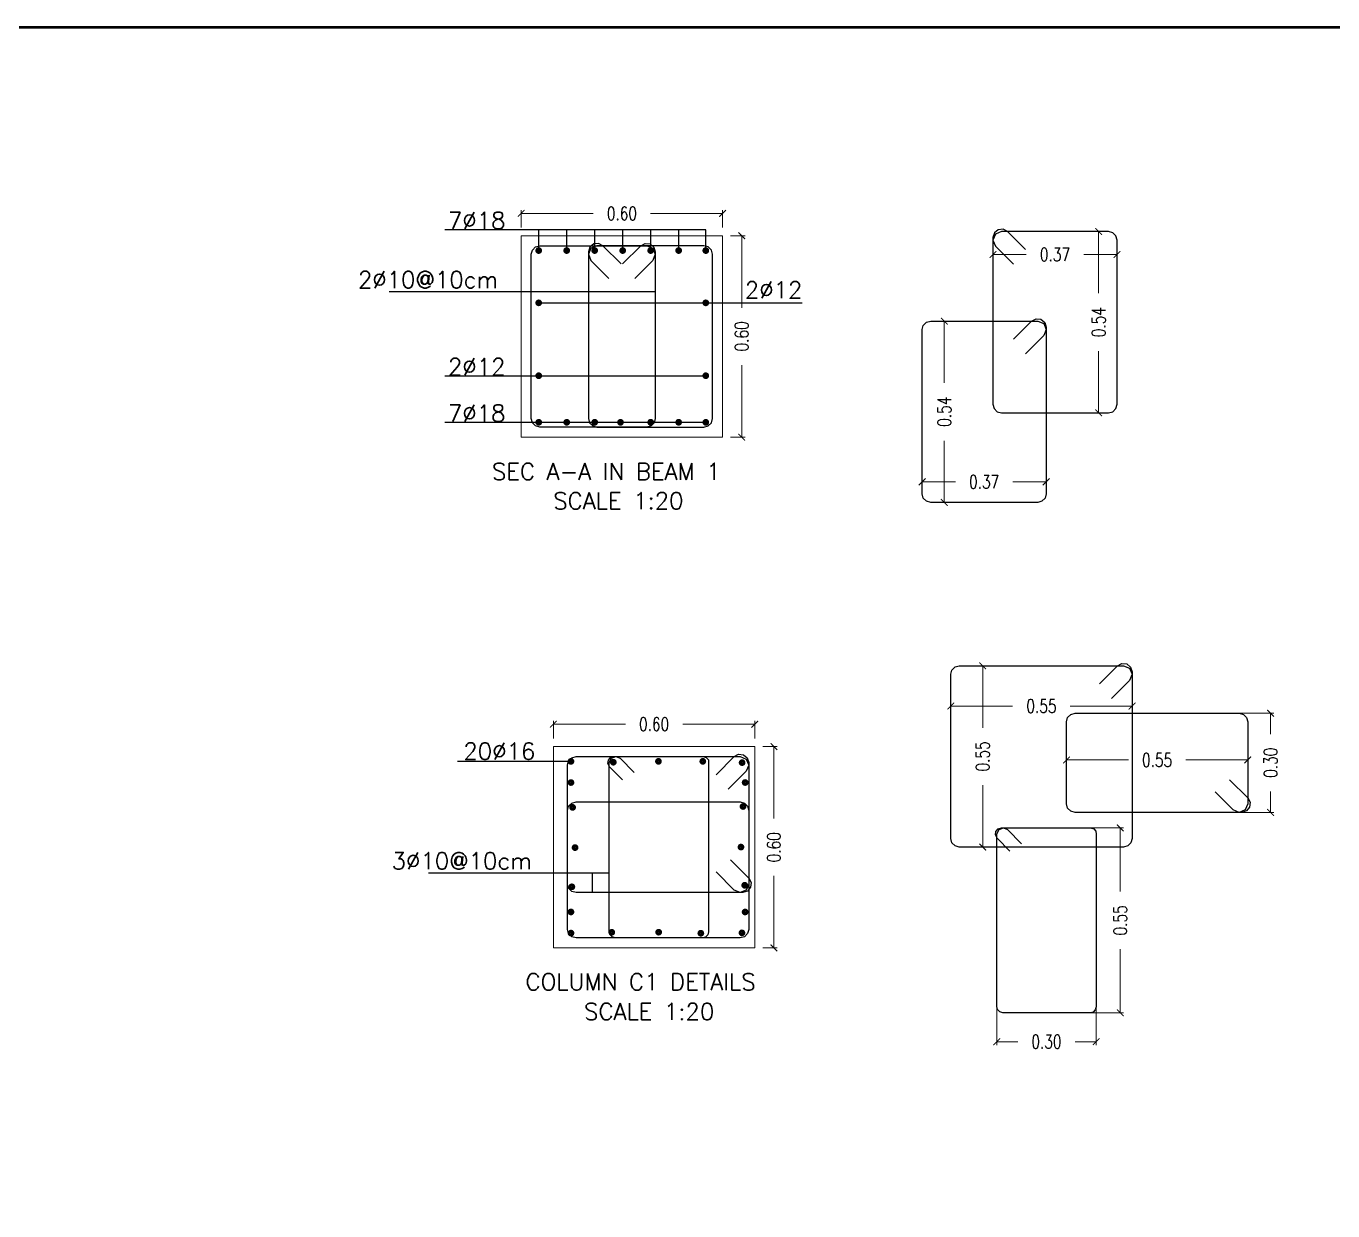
# Model space of a CAD drawing. Extents: x 166525 to 167198, y 178739 to 179747.
# Drawn here: x 167064.73 to 167084.2, y 179292.25 to 179309.9 of the extents above; entities that cross this region are included whole.
import ezdxf

# ---------------------------------------------------------------- set-up
doc = ezdxf.new("R2010")
doc.units = 0
doc.header["$MEASUREMENT"] = 0
doc.layers.get('0').update_dxf_attribs({"linetype": 'CONTINUOUS'})
doc.layers.get('DEFPOINTS').update_dxf_attribs({"linetype": 'CONTINUOUS'})
doc.layers.add('BEAM', color=6, linetype='CONTINUOUS', lineweight=13)
for name, color, linetype in [('BEAM-DIM', 4, 'CONTINUOUS'), ('BEAM-REIN', 2, 'CONTINUOUS'), ('MHATCH', 8, 'CONTINUOUS'), ('outdim', 42, 'CONTINUOUS'), ('rebar call line', 8, 'CONTINUOUS'), ('REBARS', 2, 'CONTINUOUS'), ('TEXT', 7, 'CONTINUOUS')]:
    doc.layers.add(name, color=color, linetype=linetype)
doc.styles.add('DIM', font='simplex.shx', dxfattribs={"width": 0.75})
doc.styles.add('ROMANS', font='romans.shx')
doc.dimstyles.new('MUTASIM', dxfattribs={"dimscale": 0.9995, "dimtxt": 0.2, "dimasz": 0.1, "dimexe": 0.05, "dimexo": 0.12, "dimgap": 0.05, "dimtad": 0, "dimzin": 0, "dimdsep": 46, "dimtxsty": 'DIM', "dimblk": 'ARCHTICK', "dimcen": 0.09, "dimclrd": 35, "dimclre": 33, "dimclrt": 256, "dimazin": 0, "dimtfac": 1, "dimtofl": 0, "dimtmove": 1, "dimatfit": 3, "dimfxl": 0.18, "dimtolj": 1, "dimtzin": 0, "dimlwd": 13, "dimlwe": 9, "dimarcsym": 0})

# ---------------------------------------------------------------- blocks, each defined once
blk = doc.blocks.new('_ARCHTICK')
at = {"color": 0, "linetype": 'ByBlock', "const_width": 0.15}
blk.add_lwpolyline([(-0.5, -0.5), (0.5, 0.5)], dxfattribs=at)
blk = doc.blocks.new('*D1791')
at = {"layer": 'BEAM', "color": 33, "lineweight": 9, "transparency": 16777216}
for p, q in [((167080.736, 179306.836), (167080.659, 179306.836)), ((167080.736, 179304.136), (167080.659, 179304.136))]:
    blk.add_line(p, q, dxfattribs=at)
at = {"layer": 'BEAM', "color": 35, "lineweight": 13, "transparency": 16777216}
for p, q in [((167080.709, 179306.836), (167080.709, 179305.917)), ((167080.709, 179304.136), (167080.709, 179305.054))]:
    blk.add_line(p, q, dxfattribs=at)
at = {"layer": 'DEFPOINTS', "color": 0, "transparency": 16777216}
for p in [(167080.709, 179306.836), (167080.856, 179306.836), (167080.856, 179304.136)]:
    blk.add_point(p, dxfattribs=at)
at = {"layer": 'BEAM', "color": 35, "lineweight": 13, "transparency": 16777216, "xscale": 0.09995000000000001, "yscale": 0.09995000000000001, "zscale": 0.09995000000000001}
for p, rotation in [((167080.709, 179306.836), 90), ((167080.709, 179304.136), 270)]:
    blk.add_blockref('_ARCHTICK', p, dxfattribs=dict(at, rotation=rotation))
at = {"layer": 'BEAM', "transparency": 16777216, "insert": (167080.709, 179305.486), "char_height": 0.1999, "attachment_point": 5, "rotation": 90, "style": 'DIM'}
blk.add_mtext('\\A1;0.54', dxfattribs=at)
blk = doc.blocks.new('*D1792')
at = {"layer": 'BEAM', "color": 33, "lineweight": 9, "transparency": 16777216}
for p, q in [((167079.135, 179306.589), (167079.135, 179306.444)), ((167080.983, 179306.589), (167080.983, 179306.444))]:
    blk.add_line(p, q, dxfattribs=at)
at = {"layer": 'BEAM', "color": 35, "lineweight": 13, "transparency": 16777216}
for p, q in [((167079.135, 179306.494), (167079.631, 179306.494)), ((167080.983, 179306.494), (167080.487, 179306.494))]:
    blk.add_line(p, q, dxfattribs=at)
at = {"layer": 'DEFPOINTS', "color": 0, "transparency": 16777216}
for p in [(167079.135, 179306.709), (167080.983, 179306.709), (167080.983, 179306.494)]:
    blk.add_point(p, dxfattribs=at)
at = {"layer": 'BEAM', "color": 35, "lineweight": 13, "transparency": 16777216, "xscale": 0.09995000000000001, "yscale": 0.09995000000000001, "zscale": 0.09995000000000001, "rotation": 180}
blk.add_blockref('_ARCHTICK', (167079.135, 179306.494), dxfattribs=at)
at = {"layer": 'BEAM', "color": 35, "lineweight": 13, "transparency": 16777216, "xscale": 0.09995000000000001, "yscale": 0.09995000000000001, "zscale": 0.09995000000000001}
blk.add_blockref('_ARCHTICK', (167080.983, 179306.494), dxfattribs=at)
at = {"layer": 'BEAM', "transparency": 16777216, "insert": (167080.059, 179306.494), "char_height": 0.1999, "attachment_point": 5, "style": 'DIM'}
blk.add_mtext('\\A1;0.37', dxfattribs=at)
blk = doc.blocks.new('*D1793')
at = {"layer": 'BEAM', "color": 33, "lineweight": 9, "transparency": 16777216}
for p, q in [((167078.08, 179303.049), (167078.08, 179303.158)), ((167079.928, 179303.049), (167079.928, 179303.158))]:
    blk.add_line(p, q, dxfattribs=at)
at = {"layer": 'BEAM', "color": 35, "lineweight": 13, "transparency": 16777216}
for p, q in [((167078.08, 179303.108), (167078.576, 179303.108)), ((167079.928, 179303.108), (167079.432, 179303.108))]:
    blk.add_line(p, q, dxfattribs=at)
at = {"layer": 'DEFPOINTS', "color": 0, "transparency": 16777216}
for p in [(167079.928, 179303.108), (167078.08, 179302.929), (167079.928, 179302.929)]:
    blk.add_point(p, dxfattribs=at)
at = {"layer": 'BEAM', "color": 35, "lineweight": 13, "transparency": 16777216, "xscale": 0.09995000000000001, "yscale": 0.09995000000000001, "zscale": 0.09995000000000001, "rotation": 180}
blk.add_blockref('_ARCHTICK', (167078.08, 179303.108), dxfattribs=at)
at = {"layer": 'BEAM', "color": 35, "lineweight": 13, "transparency": 16777216, "xscale": 0.09995000000000001, "yscale": 0.09995000000000001, "zscale": 0.09995000000000001}
blk.add_blockref('_ARCHTICK', (167079.928, 179303.108), dxfattribs=at)
at = {"layer": 'BEAM', "transparency": 16777216, "insert": (167079.004, 179303.108), "char_height": 0.1999, "attachment_point": 5, "style": 'DIM'}
blk.add_mtext('\\A1;0.37', dxfattribs=at)
blk = doc.blocks.new('*D1794')
at = {"layer": 'BEAM', "color": 33, "lineweight": 9, "transparency": 16777216}
for p, q in [((167078.327, 179305.502), (167078.46, 179305.502)), ((167078.327, 179302.802), (167078.46, 179302.802))]:
    blk.add_line(p, q, dxfattribs=at)
at = {"layer": 'BEAM', "color": 35, "lineweight": 13, "transparency": 16777216}
for p, q in [((167078.41, 179305.502), (167078.41, 179304.584)), ((167078.41, 179302.802), (167078.41, 179303.72))]:
    blk.add_line(p, q, dxfattribs=at)
at = {"layer": 'DEFPOINTS', "color": 0, "transparency": 16777216}
for p in [(167078.207, 179305.502), (167078.41, 179305.502), (167078.207, 179302.802)]:
    blk.add_point(p, dxfattribs=at)
at = {"layer": 'BEAM', "color": 35, "lineweight": 13, "transparency": 16777216, "xscale": 0.09995000000000001, "yscale": 0.09995000000000001, "zscale": 0.09995000000000001}
for p, rotation in [((167078.41, 179305.502), 90), ((167078.41, 179302.802), 270)]:
    blk.add_blockref('_ARCHTICK', p, dxfattribs=dict(at, rotation=rotation))
at = {"layer": 'BEAM', "transparency": 16777216, "insert": (167078.41, 179304.152), "char_height": 0.1999, "attachment_point": 5, "rotation": 90, "style": 'DIM'}
blk.add_mtext('\\A1;0.54', dxfattribs=at)
blk = doc.blocks.new('*D1802')
at = {"layer": 'BEAM', "color": 33, "lineweight": 9, "transparency": 16777216}
for p, q in [((167072.107, 179306.894), (167072.107, 179307.156)), ((167075.107, 179306.894), (167075.107, 179307.156))]:
    blk.add_line(p, q, dxfattribs=at)
at = {"layer": 'BEAM', "color": 35, "lineweight": 13, "transparency": 16777216}
for p, q in [((167072.107, 179307.106), (167073.178, 179307.106)), ((167075.107, 179307.106), (167074.035, 179307.106))]:
    blk.add_line(p, q, dxfattribs=at)
at = {"layer": 'DEFPOINTS', "color": 0, "transparency": 16777216}
for p in [(167075.107, 179307.106), (167072.107, 179306.774), (167075.107, 179306.774)]:
    blk.add_point(p, dxfattribs=at)
at = {"layer": 'BEAM', "color": 35, "lineweight": 13, "transparency": 16777216, "xscale": 0.09995000000000001, "yscale": 0.09995000000000001, "zscale": 0.09995000000000001, "rotation": 180}
blk.add_blockref('_ARCHTICK', (167072.107, 179307.106), dxfattribs=at)
at = {"layer": 'BEAM', "color": 35, "lineweight": 13, "transparency": 16777216, "xscale": 0.09995000000000001, "yscale": 0.09995000000000001, "zscale": 0.09995000000000001}
blk.add_blockref('_ARCHTICK', (167075.107, 179307.106), dxfattribs=at)
at = {"layer": 'BEAM', "transparency": 16777216, "insert": (167073.607, 179307.106), "char_height": 0.1999, "attachment_point": 5, "style": 'DIM'}
blk.add_mtext('\\A1;0.60', dxfattribs=at)
blk = doc.blocks.new('*D1803')
at = {"layer": 'BEAM', "color": 33, "lineweight": 9, "transparency": 16777216}
for p, q in [((167075.227, 179306.774), (167075.442, 179306.774)), ((167075.227, 179303.774), (167075.442, 179303.774))]:
    blk.add_line(p, q, dxfattribs=at)
at = {"layer": 'BEAM', "color": 35, "lineweight": 13, "transparency": 16777216}
for p, q in [((167075.392, 179306.774), (167075.392, 179305.702)), ((167075.392, 179303.774), (167075.392, 179304.845))]:
    blk.add_line(p, q, dxfattribs=at)
at = {"layer": 'DEFPOINTS', "color": 0, "transparency": 16777216}
for p in [(167075.107, 179306.774), (167075.392, 179306.774), (167075.107, 179303.774)]:
    blk.add_point(p, dxfattribs=at)
at = {"layer": 'BEAM', "color": 35, "lineweight": 13, "transparency": 16777216, "xscale": 0.09995000000000001, "yscale": 0.09995000000000001, "zscale": 0.09995000000000001}
for p, rotation in [((167075.392, 179306.774), 90), ((167075.392, 179303.774), 270)]:
    blk.add_blockref('_ARCHTICK', p, dxfattribs=dict(at, rotation=rotation))
at = {"layer": 'BEAM', "transparency": 16777216, "insert": (167075.392, 179305.274), "char_height": 0.1999, "attachment_point": 5, "rotation": 90, "style": 'DIM'}
blk.add_mtext('\\A1;0.60', dxfattribs=at)
blk = doc.blocks.new('*D1768')
at = {"layer": 'BEAM', "color": 33, "lineweight": 9, "transparency": 16777216}
for p, q in [((167072.587, 179299.285), (167072.587, 179299.548)), ((167075.587, 179299.285), (167075.587, 179299.548))]:
    blk.add_line(p, q, dxfattribs=at)
at = {"layer": 'BEAM', "color": 35, "lineweight": 13, "transparency": 16777216}
for p, q in [((167072.587, 179299.498), (167073.659, 179299.498)), ((167075.587, 179299.498), (167074.515, 179299.498))]:
    blk.add_line(p, q, dxfattribs=at)
at = {"layer": 'DEFPOINTS', "color": 0, "transparency": 16777216}
for p in [(167075.587, 179299.498), (167072.587, 179299.165), (167075.587, 179299.165)]:
    blk.add_point(p, dxfattribs=at)
at = {"layer": 'BEAM', "color": 35, "lineweight": 13, "transparency": 16777216, "xscale": 0.09995000000000001, "yscale": 0.09995000000000001, "zscale": 0.09995000000000001, "rotation": 180}
blk.add_blockref('_ARCHTICK', (167072.587, 179299.498), dxfattribs=at)
at = {"layer": 'BEAM', "color": 35, "lineweight": 13, "transparency": 16777216, "xscale": 0.09995000000000001, "yscale": 0.09995000000000001, "zscale": 0.09995000000000001}
blk.add_blockref('_ARCHTICK', (167075.587, 179299.498), dxfattribs=at)
at = {"layer": 'BEAM', "transparency": 16777216, "insert": (167074.087, 179299.498), "char_height": 0.1999, "attachment_point": 5, "style": 'DIM'}
blk.add_mtext('\\A1;0.60', dxfattribs=at)
blk = doc.blocks.new('*D1769')
at = {"layer": 'BEAM', "color": 33, "lineweight": 9, "transparency": 16777216}
for p, q in [((167075.707, 179299.165), (167075.922, 179299.165)), ((167075.707, 179296.165), (167075.922, 179296.165))]:
    blk.add_line(p, q, dxfattribs=at)
at = {"layer": 'BEAM', "color": 35, "lineweight": 13, "transparency": 16777216}
for p, q in [((167075.872, 179299.165), (167075.872, 179298.094)), ((167075.872, 179296.165), (167075.872, 179297.237))]:
    blk.add_line(p, q, dxfattribs=at)
at = {"layer": 'DEFPOINTS', "color": 0, "transparency": 16777216}
for p in [(167075.587, 179299.165), (167075.872, 179299.165), (167075.587, 179296.165)]:
    blk.add_point(p, dxfattribs=at)
at = {"layer": 'BEAM', "color": 35, "lineweight": 13, "transparency": 16777216, "xscale": 0.09995000000000001, "yscale": 0.09995000000000001, "zscale": 0.09995000000000001}
for p, rotation in [((167075.872, 179299.165), 90), ((167075.872, 179296.165), 270)]:
    blk.add_blockref('_ARCHTICK', p, dxfattribs=dict(at, rotation=rotation))
at = {"layer": 'BEAM', "transparency": 16777216, "insert": (167075.872, 179297.665), "char_height": 0.1999, "attachment_point": 5, "rotation": 90, "style": 'DIM'}
blk.add_mtext('\\A1;0.60', dxfattribs=at)
blk = doc.blocks.new('*D1324')
at = {"layer": 'BEAM', "color": 33, "lineweight": 9, "transparency": 16777216}
for p, q in [((167079.061, 179300.368), (167078.932, 179300.368)), ((167079.061, 179297.668), (167078.932, 179297.668))]:
    blk.add_line(p, q, dxfattribs=at)
at = {"layer": 'BEAM', "color": 35, "lineweight": 13, "transparency": 16777216}
for p, q in [((167078.982, 179300.368), (167078.982, 179299.446)), ((167078.982, 179297.668), (167078.982, 179298.59))]:
    blk.add_line(p, q, dxfattribs=at)
at = {"layer": 'DEFPOINTS', "color": 0, "transparency": 16777216}
for p in [(167079.181, 179300.368), (167078.982, 179297.668), (167079.181, 179297.668)]:
    blk.add_point(p, dxfattribs=at)
at = {"layer": 'BEAM', "color": 35, "lineweight": 13, "transparency": 16777216, "xscale": 0.09995000000000001, "yscale": 0.09995000000000001, "zscale": 0.09995000000000001}
for p, rotation in [((167078.982, 179300.368), 90), ((167078.982, 179297.668), 270)]:
    blk.add_blockref('_ARCHTICK', p, dxfattribs=dict(at, rotation=rotation))
at = {"layer": 'BEAM', "transparency": 16777216, "insert": (167078.982, 179299.018), "char_height": 0.1999, "attachment_point": 5, "rotation": 90, "style": 'DIM'}
blk.add_mtext('\\A1;0.55', dxfattribs=at)
blk = doc.blocks.new('*D1325')
at = {"layer": 'BEAM', "color": 33, "lineweight": 9, "transparency": 16777216}
for p, q in [((167080.23, 179299.043), (167080.23, 179298.915)), ((167082.93, 179299.043), (167082.93, 179298.915))]:
    blk.add_line(p, q, dxfattribs=at)
at = {"layer": 'BEAM', "color": 35, "lineweight": 13, "transparency": 16777216}
for p, q in [((167080.23, 179298.965), (167081.152, 179298.965)), ((167082.93, 179298.965), (167082.009, 179298.965))]:
    blk.add_line(p, q, dxfattribs=at)
at = {"layer": 'DEFPOINTS', "color": 0, "transparency": 16777216}
for p in [(167080.23, 179299.163), (167082.93, 179299.163), (167082.93, 179298.965)]:
    blk.add_point(p, dxfattribs=at)
at = {"layer": 'BEAM', "color": 35, "lineweight": 13, "transparency": 16777216, "xscale": 0.09995000000000001, "yscale": 0.09995000000000001, "zscale": 0.09995000000000001, "rotation": 180}
blk.add_blockref('_ARCHTICK', (167080.23, 179298.965), dxfattribs=at)
at = {"layer": 'BEAM', "color": 35, "lineweight": 13, "transparency": 16777216, "xscale": 0.09995000000000001, "yscale": 0.09995000000000001, "zscale": 0.09995000000000001}
blk.add_blockref('_ARCHTICK', (167082.93, 179298.965), dxfattribs=at)
at = {"layer": 'BEAM', "transparency": 16777216, "insert": (167081.58, 179298.965), "char_height": 0.1999, "attachment_point": 5, "style": 'DIM'}
blk.add_mtext('\\A1;0.55', dxfattribs=at)
blk = doc.blocks.new('*D1326')
at = {"layer": 'BEAM', "color": 33, "lineweight": 9, "transparency": 16777216}
for p, q in [((167078.507, 179299.847), (167078.507, 179299.718)), ((167081.207, 179299.847), (167081.207, 179299.718))]:
    blk.add_line(p, q, dxfattribs=at)
at = {"layer": 'BEAM', "color": 35, "lineweight": 13, "transparency": 16777216}
for p, q in [((167078.507, 179299.768), (167079.428, 179299.768)), ((167081.207, 179299.768), (167080.285, 179299.768))]:
    blk.add_line(p, q, dxfattribs=at)
at = {"layer": 'DEFPOINTS', "color": 0, "transparency": 16777216}
for p in [(167078.507, 179299.967), (167081.207, 179299.967), (167081.207, 179299.768)]:
    blk.add_point(p, dxfattribs=at)
at = {"layer": 'BEAM', "color": 35, "lineweight": 13, "transparency": 16777216, "xscale": 0.09995000000000001, "yscale": 0.09995000000000001, "zscale": 0.09995000000000001, "rotation": 180}
blk.add_blockref('_ARCHTICK', (167078.507, 179299.768), dxfattribs=at)
at = {"layer": 'BEAM', "color": 35, "lineweight": 13, "transparency": 16777216, "xscale": 0.09995000000000001, "yscale": 0.09995000000000001, "zscale": 0.09995000000000001}
blk.add_blockref('_ARCHTICK', (167081.207, 179299.768), dxfattribs=at)
at = {"layer": 'BEAM', "transparency": 16777216, "insert": (167079.857, 179299.768), "char_height": 0.1999, "attachment_point": 5, "style": 'DIM'}
blk.add_mtext('\\A1;0.55', dxfattribs=at)
blk = doc.blocks.new('*D1327')
at = {"layer": 'BEAM', "color": 33, "lineweight": 9, "transparency": 16777216}
for p, q in [((167080.558, 179297.953), (167081.081, 179297.953)), ((167080.526, 179295.199), (167081.081, 179295.199))]:
    blk.add_line(p, q, dxfattribs=at)
at = {"layer": 'BEAM', "color": 35, "lineweight": 13, "transparency": 16777216}
for p, q in [((167081.031, 179297.953), (167081.031, 179297.005)), ((167081.031, 179295.199), (167081.031, 179296.148))]:
    blk.add_line(p, q, dxfattribs=at)
at = {"layer": 'DEFPOINTS', "color": 0, "transparency": 16777216}
for p in [(167080.438, 179297.953), (167080.406, 179295.199), (167081.031, 179295.199)]:
    blk.add_point(p, dxfattribs=at)
at = {"layer": 'BEAM', "color": 35, "lineweight": 13, "transparency": 16777216, "xscale": 0.09995000000000001, "yscale": 0.09995000000000001, "zscale": 0.09995000000000001}
for p, rotation in [((167081.031, 179297.953), 90), ((167081.031, 179295.199), 270)]:
    blk.add_blockref('_ARCHTICK', p, dxfattribs=dict(at, rotation=rotation))
at = {"layer": 'BEAM', "transparency": 16777216, "insert": (167081.031, 179296.576), "char_height": 0.1999, "attachment_point": 5, "rotation": 90, "style": 'DIM'}
blk.add_mtext('\\A1;0.55', dxfattribs=at)
blk = doc.blocks.new('*D1328')
at = {"layer": 'BEAM', "color": 33, "lineweight": 9, "transparency": 16777216}
for p, q in [((167079.191, 179295.414), (167079.191, 179294.719)), ((167080.673, 179295.334), (167080.673, 179294.719))]:
    blk.add_line(p, q, dxfattribs=at)
at = {"layer": 'BEAM', "color": 35, "lineweight": 13, "transparency": 16777216}
for p, q in [((167079.191, 179294.769), (167079.503, 179294.769)), ((167080.673, 179294.769), (167080.36, 179294.769))]:
    blk.add_line(p, q, dxfattribs=at)
at = {"layer": 'DEFPOINTS', "color": 0, "transparency": 16777216}
for p in [(167079.191, 179295.534), (167080.673, 179295.454), (167079.191, 179294.769)]:
    blk.add_point(p, dxfattribs=at)
at = {"layer": 'BEAM', "color": 35, "lineweight": 13, "transparency": 16777216, "xscale": 0.09995000000000001, "yscale": 0.09995000000000001, "zscale": 0.09995000000000001, "rotation": 180}
blk.add_blockref('_ARCHTICK', (167079.191, 179294.769), dxfattribs=at)
at = {"layer": 'BEAM', "color": 35, "lineweight": 13, "transparency": 16777216, "xscale": 0.09995000000000001, "yscale": 0.09995000000000001, "zscale": 0.09995000000000001}
blk.add_blockref('_ARCHTICK', (167080.673, 179294.769), dxfattribs=at)
at = {"layer": 'BEAM', "transparency": 16777216, "insert": (167079.932, 179294.769), "char_height": 0.1999, "attachment_point": 5, "style": 'DIM'}
blk.add_mtext('\\A1;0.30', dxfattribs=at)
blk = doc.blocks.new('*D1329')
at = {"layer": 'BEAM', "color": 33, "lineweight": 9, "transparency": 16777216}
for p, q in [((167082.716, 179299.661), (167083.321, 179299.661)), ((167082.716, 179298.184), (167083.321, 179298.184))]:
    blk.add_line(p, q, dxfattribs=at)
at = {"layer": 'BEAM', "color": 35, "lineweight": 13, "transparency": 16777216}
for p, q in [((167083.271, 179299.661), (167083.271, 179299.351)), ((167083.271, 179298.184), (167083.271, 179298.494))]:
    blk.add_line(p, q, dxfattribs=at)
at = {"layer": 'DEFPOINTS', "color": 0, "transparency": 16777216}
for p in [(167082.596, 179299.661), (167082.596, 179298.184), (167083.271, 179298.184)]:
    blk.add_point(p, dxfattribs=at)
at = {"layer": 'BEAM', "color": 35, "lineweight": 13, "transparency": 16777216, "xscale": 0.09995000000000001, "yscale": 0.09995000000000001, "zscale": 0.09995000000000001}
for p, rotation in [((167083.271, 179299.661), 90), ((167083.271, 179298.184), 270)]:
    blk.add_blockref('_ARCHTICK', p, dxfattribs=dict(at, rotation=rotation))
at = {"layer": 'BEAM', "transparency": 16777216, "insert": (167083.271, 179298.923), "char_height": 0.1999, "attachment_point": 5, "rotation": 90, "style": 'DIM'}
blk.add_mtext('\\A1;0.30', dxfattribs=at)

msp = doc.modelspace()

# ---------------------------------------------------------------- linework, layer by layer
at = {"layer": 'BEAM'}
for points in [[(167072.10663, 179303.77366), (167075.10663, 179303.77366), (167075.10663, 179306.77366), (167072.10663, 179306.77366)], [(167072.58712, 179296.16523), (167075.58712, 179296.16523), (167075.58712, 179299.16523), (167072.58712, 179299.16523)]]:
    msp.add_lwpolyline(points, close=True, dxfattribs=at)
at = {"layer": 'BEAM-REIN', "const_width": 0.0475}
for points in [[(167072.34178, 179306.5527, 1), (167072.39428, 179306.5527, 1)], [(167072.75878, 179306.5527, 1), (167072.81128, 179306.5527, 1)], [(167073.17578, 179306.5527, 1), (167073.22828, 179306.5527, 1)], [(167073.59311, 179306.5527, 1), (167073.64561, 179306.5527, 1)], [(167074.00978, 179306.5527, 1), (167074.06228, 179306.5527, 1)], [(167074.42678, 179306.5527, 1), (167074.47928, 179306.5527, 1)], [(167074.83063, 179306.5527, 1), (167074.88313, 179306.5527, 1)], [(167072.34178, 179305.77396, 1), (167072.39428, 179305.77396, 1)], [(167074.83063, 179305.77396, 1), (167074.88313, 179305.77396, 1)], [(167072.34178, 179304.68852, 1), (167072.39428, 179304.68852, 1)], [(167074.83063, 179304.68852, 1), (167074.88313, 179304.68852, 1)], [(167072.34178, 179303.99468, 1), (167072.39428, 179303.99468, 1)], [(167072.75878, 179303.99468, 1), (167072.81128, 179303.99468, 1)], [(167073.17578, 179303.99468, 1), (167073.22828, 179303.99468, 1)], [(167073.56009, 179303.99468, 1), (167073.61259, 179303.99468, 1)], [(167074.00978, 179303.99468, 1), (167074.06228, 179303.99468, 1)], [(167074.42678, 179303.99468, 1), (167074.47928, 179303.99468, 1)], [(167074.83063, 179303.99468, 1), (167074.88313, 179303.99468, 1)], [(167072.82227, 179298.94427, 1), (167072.87477, 179298.94427, 1)], [(167073.4532, 179298.93138, 1), (167073.5057, 179298.93138, 1)], [(167074.12533, 179298.94465, 1), (167074.17783, 179298.94465, 1)], [(167074.78642, 179298.94439, 1), (167074.83892, 179298.94439, 1)], [(167075.37211, 179298.92585, 1), (167075.42461, 179298.92585, 1)], [(167072.82227, 179298.62927, 1), (167072.87477, 179298.62927, 1)], [(167075.41687, 179298.62927, 1), (167075.46937, 179298.62927, 1)], [(167072.84669, 179298.2588, 1), (167072.89919, 179298.2588, 1)], [(167075.38548, 179298.27189, 1), (167075.43798, 179298.27189, 1)], [(167072.88312, 179297.65988, 1), (167072.93562, 179297.65988, 1)], [(167075.35451, 179297.66759, 1), (167075.40701, 179297.66759, 1)], [(167072.83539, 179297.07589, 1), (167072.88789, 179297.07589, 1)], [(167075.41033, 179297.09839, 1), (167075.46283, 179297.09839, 1)], [(167072.82227, 179296.7012, -1), (167072.87477, 179296.7012, -1)], [(167075.41687, 179296.7012, -1), (167075.46937, 179296.7012, -1)], [(167072.82227, 179296.38625, 1), (167072.87477, 179296.38625, 1)], [(167073.42969, 179296.39837, 1), (167073.48219, 179296.39837, 1)], [(167074.12862, 179296.40003, 1), (167074.18112, 179296.40003, 1)], [(167074.75687, 179296.38446, 1), (167074.80937, 179296.38446, 1)], [(167075.36906, 179296.39009, 1), (167075.42156, 179296.39009, 1)]]:
    msp.add_lwpolyline(points, format="xyb", close=True, dxfattribs=at)
at = {"layer": 'MHATCH', "const_width": 0.03562, "flags": 128}
msp.add_lwpolyline([(167045.31085, 179309.87761), (167102.0971, 179309.87761), (167102.0971, 179269.97761), (167045.31085, 179269.97761)], close=True, dxfattribs=at)
at = {"layer": 'MHATCH'}
msp.add_lwpolyline([(167045.6671, 179309.87761), (167102.0971, 179309.87761), (167102.0971, 179269.97761)], dxfattribs=at)
at = {"layer": 'rebar call line'}
for p, q in [((167074.85688, 179306.86182), (167070.96973, 179306.86182)), ((167072.36803, 179306.5527), (167072.36803, 179306.86182)), ((167072.78503, 179306.5527), (167072.78503, 179306.86182)), ((167073.20203, 179306.5527), (167073.20203, 179306.86182)), ((167073.61936, 179306.5527), (167073.61936, 179306.86182)), ((167074.03603, 179306.5527), (167074.03603, 179306.86182)), ((167074.45303, 179306.5527), (167074.45303, 179306.86182)), ((167074.85688, 179306.5527), (167074.85688, 179306.86182)), ((167070.14241, 179305.94176), (167074.10486, 179305.94176)), ((167076.29231, 179305.76966), (167072.34214, 179305.76966)), ((167074.85688, 179304.68421), (167070.96973, 179304.68421)), ((167074.85688, 179303.99073), (167070.96973, 179303.99073)), ((167072.84852, 179298.94427), (167071.15576, 179298.94427)), ((167070.72731, 179297.28493), (167073.41748, 179297.28493)), ((167073.1653, 179297.28493), (167073.1653, 179296.99023))]:
    msp.add_line(p, q, dxfattribs=at)
at = {"layer": 'REBARS'}
for points in [[(167079.62098, 179306.56613, 0), (167079.35158, 179306.83554, 0), (167079.28656, 179306.87031, 0), (167079.21319, 179306.86308, 0), (167079.15619, 179306.81631, 0), (167079.13479, 179306.74575, 0), (167079.13479, 179304.26254, 0), (167079.1518, 179304.19904, 0), (167079.19829, 179304.15255, 0), (167079.26179, 179304.13554, 0), (167080.85601, 179304.13554, 0), (167080.91951, 179304.15255, 0), (167080.966, 179304.19904, 0), (167080.98301, 179304.26254, 0), (167080.98301, 179306.70854, 0), (167080.966, 179306.77204, 0), (167080.91951, 179306.81852, 0), (167080.85601, 179306.83554, 0), (167079.26179, 179306.83554, 0), (167079.17198, 179306.79834, 0), (167079.13479, 179306.70854, 0), (167079.17198, 179306.61874, 0), (167079.44139, 179306.34933, 0)], [(167073.61866, 179306.35425, 0), (167073.88807, 179306.62366, 0), (167073.95308, 179306.65843, 0), (167074.02646, 179306.65121, 0), (167074.08345, 179306.60443, 0), (167074.10486, 179306.53387, 0), (167074.10486, 179304.05066, 0), (167074.08784, 179303.98716, 0), (167074.04136, 179303.94068, 0), (167073.97786, 179303.92366, 0), (167072.38363, 179303.92366, 0), (167072.32013, 179303.94068, 0), (167072.27365, 179303.98716, 0), (167072.25663, 179304.05066, 0), (167072.25663, 179306.49666, 0), (167072.27365, 179306.56016, 0), (167072.32013, 179306.60665, 0), (167072.38363, 179306.62366, 0), (167073.97786, 179306.62366, 0), (167074.06766, 179306.58647, 0), (167074.10486, 179306.49666, 0), (167074.06766, 179306.40686, 0), (167073.79825, 179306.13745, 0)], [(167073.59461, 179306.35425, 0), (167073.3252, 179306.62366, 0), (167073.26019, 179306.65843, 0), (167073.18681, 179306.65121, 0), (167073.12981, 179306.60443, 0), (167073.10841, 179306.53387, 0), (167073.10841, 179304.05066, 0), (167073.12543, 179303.98716, 0), (167073.17191, 179303.94068, 0), (167073.23541, 179303.92366, 0), (167074.82963, 179303.92366, 0), (167074.89313, 179303.94068, 0), (167074.93962, 179303.98716, 0), (167074.95663, 179304.05066, 0), (167074.95663, 179306.49666, 0), (167074.93962, 179306.56016, 0), (167074.89313, 179306.60665, 0), (167074.82963, 179306.62366, 0), (167073.23541, 179306.62366, 0), (167073.14561, 179306.58647, 0), (167073.10841, 179306.49666, 0), (167073.14561, 179306.40686, 0), (167073.41502, 179306.13745, 0)], [(167079.44203, 179305.23253, 0), (167079.71144, 179305.50194, 0), (167079.77645, 179305.53671, 0), (167079.84983, 179305.52948, 0), (167079.90682, 179305.4827, 0), (167079.92823, 179305.41215, 0), (167079.92823, 179302.92894, 0), (167079.91121, 179302.86544, 0), (167079.86473, 179302.81895, 0), (167079.80123, 179302.80194, 0), (167078.207, 179302.80194, 0), (167078.1435, 179302.81895, 0), (167078.09702, 179302.86544, 0), (167078.08, 179302.92894, 0), (167078.08, 179305.37494, 0), (167078.09702, 179305.43844, 0), (167078.1435, 179305.48492, 0), (167078.207, 179305.50194, 0), (167079.80123, 179305.50194, 0), (167079.89103, 179305.46474, 0), (167079.92823, 179305.37494, 0), (167079.89103, 179305.28513, 0), (167079.62162, 179305.01573, 0)], [(167080.37136, 179297.66788, 0), (167078.63366, 179297.66788, 0), (167078.57016, 179297.68489, 0), (167078.52367, 179297.73138, 0), (167078.50666, 179297.79488, 0), (167078.50666, 179300.24088, 0), (167078.52367, 179300.30438, 0), (167078.57016, 179300.35086, 0), (167078.63366, 179300.36788, 0), (167080.37136, 179300.36788, 0)], [(167080.72046, 179300.09847, 0), (167080.98987, 179300.36788, 0), (167081.05488, 179300.40265, 0), (167081.12826, 179300.39542, 0), (167081.18526, 179300.34865, 0), (167081.20666, 179300.27809, 0), (167081.20666, 179297.79488, 0), (167081.18964, 179297.73138, 0), (167081.14316, 179297.68489, 0), (167081.07966, 179297.66788, 0), (167080.37136, 179297.66788, 0)], [(167080.37136, 179300.36788, 0), (167081.07966, 179300.36788, 0), (167081.16946, 179300.33068, 0), (167081.20666, 179300.24088, 0), (167081.16946, 179300.15108, 0), (167080.90005, 179299.88167, 0)], [(167080.23035, 179298.79593, 0), (167080.23035, 179299.53414, 0), (167080.24737, 179299.59764, 0), (167080.29385, 179299.64413, 0), (167080.35735, 179299.66114, 0), (167082.80335, 179299.66114, 0), (167082.86685, 179299.64413, 0), (167082.91334, 179299.59764, 0), (167082.93035, 179299.53414, 0), (167082.93035, 179298.91858, 0)], [(167074.66157, 179296.31523, 0), (167072.92387, 179296.31523, 0), (167072.86037, 179296.33225, 0), (167072.81388, 179296.37873, 0), (167072.79687, 179296.44223, 0), (167072.79687, 179298.88823, 0), (167072.81388, 179298.95173, 0), (167072.86037, 179298.99822, 0), (167072.92387, 179299.01523, 0), (167074.66157, 179299.01523, 0)], [(167074.66157, 179296.31523, 0), (167072.92387, 179296.31523, 0), (167072.86037, 179296.33225, 0), (167072.81388, 179296.37873, 0), (167072.79687, 179296.44223, 0), (167072.79687, 179298.88823, 0), (167072.81388, 179298.95173, 0), (167072.86037, 179298.99822, 0), (167072.92387, 179299.01523, 0), (167074.66157, 179299.01523, 0)], [(167073.61371, 179298.66832, 0), (167073.42368, 179298.86375, 0), (167073.39946, 179298.91061, 0), (167073.40536, 179298.96303, 0), (167073.4394, 179299.00334, 0), (167073.49009, 179299.01523, 0), (167074.81706, 179299.01523, 0), (167074.86232, 179299.00243, 0), (167074.89511, 179298.9687, 0), (167074.89954, 179298.9231, 0), (167074.89954, 179297.66589, 0)], [(167073.41748, 179297.65285, 0), (167073.41748, 179298.92799, 0), (167073.45209, 179298.99186, 0), (167073.51671, 179299.01757, 0), (167073.58058, 179298.99006, 0), (167073.78804, 179298.7767, 0)], [(167075.01067, 179298.74583, 0), (167075.28008, 179299.01523, 0), (167075.34509, 179299.05001, 0), (167075.41847, 179299.04278, 0), (167075.47547, 179298.996, 0), (167075.49687, 179298.92545, 0), (167075.49687, 179296.44223, 0), (167075.47986, 179296.37873, 0), (167075.43337, 179296.33225, 0), (167075.36987, 179296.31523, 0), (167074.66157, 179296.31523, 0)], [(167075.01067, 179298.74583, 0), (167075.28008, 179299.01523, 0), (167075.34509, 179299.05001, 0), (167075.41847, 179299.04278, 0), (167075.47547, 179298.996, 0), (167075.49687, 179298.92545, 0), (167075.49687, 179296.44223, 0), (167075.47986, 179296.37873, 0), (167075.43337, 179296.33225, 0), (167075.36987, 179296.31523, 0), (167074.66157, 179296.31523, 0)], [(167074.66157, 179299.01523, 0), (167075.36987, 179299.01523, 0), (167075.45967, 179298.97804, 0), (167075.49687, 179298.88823, 0), (167075.45967, 179298.79843, 0), (167075.19027, 179298.52902, 0)], [(167074.66157, 179299.01523, 0), (167075.36987, 179299.01523, 0), (167075.45967, 179298.97804, 0), (167075.49687, 179298.88823, 0), (167075.45967, 179298.79843, 0), (167075.19027, 179298.52902, 0)], [(167082.93035, 179298.91858, 0), (167082.93035, 179298.31143, 0), (167082.89315, 179298.22163, 0), (167082.80335, 179298.18443, 0), (167082.71355, 179298.22163, 0), (167082.44414, 179298.49104, 0)], [(167082.66094, 179298.67063, 0), (167082.93035, 179298.40122, 0), (167082.96512, 179298.33621, 0), (167082.95789, 179298.26283, 0), (167082.91112, 179298.20584, 0), (167082.84056, 179298.18443, 0), (167080.35735, 179298.18443, 0), (167080.29385, 179298.20145, 0), (167080.24737, 179298.24793, 0), (167080.23035, 179298.31143, 0), (167080.23035, 179298.79593, 0)], [(167072.79687, 179297.60173, 0), (167072.79687, 179298.21323, 0), (167072.81388, 179298.27673, 0), (167072.86037, 179298.32322, 0), (167072.92387, 179298.34023, 0), (167075.36987, 179298.34023, 0), (167075.43337, 179298.32322, 0), (167075.47986, 179298.27673, 0), (167075.49687, 179298.21323, 0), (167075.49687, 179297.72438, 0)], [(167079.38681, 179297.60636, 0), (167079.19677, 179297.80179, 0), (167079.17255, 179297.84865, 0), (167079.17846, 179297.90107, 0), (167079.21249, 179297.94138, 0), (167079.26318, 179297.95327, 0), (167080.59016, 179297.95327, 0), (167080.63542, 179297.94047, 0), (167080.6682, 179297.90674, 0), (167080.67264, 179297.86115, 0), (167080.67264, 179296.60393, 0)], [(167079.19057, 179296.59089, 0), (167079.19057, 179297.86603, 0), (167079.22519, 179297.9299, 0), (167079.2898, 179297.95561, 0), (167079.35368, 179297.9281, 0), (167079.56114, 179297.71474, 0)], [(167075.49687, 179297.72438, 0), (167075.49687, 179297.11723, 0), (167075.45967, 179297.02743, 0), (167075.36987, 179296.99023, 0), (167075.28007, 179297.02743, 0), (167075.01066, 179297.29684, 0)], [(167075.22746, 179297.47643, 0), (167075.49687, 179297.20702, 0), (167075.53164, 179297.14201, 0), (167075.52441, 179297.06863, 0), (167075.47764, 179297.01164, 0), (167075.40708, 179296.99023, 0), (167072.92387, 179296.99023, 0), (167072.86037, 179297.00725, 0), (167072.81388, 179297.05373, 0), (167072.79687, 179297.11723, 0), (167072.79687, 179297.60173, 0)], [(167074.89954, 179297.66589, 0), (167074.89954, 179296.40482, 0), (167074.88673, 179296.35956, 0), (167074.85301, 179296.32677, 0), (167074.80741, 179296.31523, 0), (167073.50706, 179296.31523, 0), (167073.4618, 179296.32981, 0), (167073.42901, 179296.36353, 0), (167073.41748, 179296.40913, 0), (167073.41748, 179297.65285, 0)], [(167080.67264, 179296.60393, 0), (167080.67264, 179295.28882, 0), (167080.65983, 179295.24356, 0), (167080.62611, 179295.21077, 0), (167080.58051, 179295.19924, 0), (167079.28015, 179295.19924, 0), (167079.2349, 179295.21381, 0), (167079.20211, 179295.24753, 0), (167079.19057, 179295.29313, 0), (167079.19057, 179296.59089, 0)]]:
    msp.add_polyline3d(points, dxfattribs=at)

# ---------------------------------------------------------------- block references
at = {"layer": 'outdim', "xscale": 0.0009999999892897904, "yscale": 0.0009999999892897904, "zscale": 0.0009999999892897904}
msp.add_blockref('_ARCHTICK', (167074.93589, 179296.31523), dxfattribs=at)

# ---------------------------------------------------------------- texts
at = {"layer": 'BEAM-DIM', "style": 'ROMANS'}
for s, p in [('7%%C18', (167071.01602, 179306.87567)), ('2%%C10@10cm', (167069.67508, 179305.99373)), ('2%%C12', (167075.43811, 179305.84116)), ('2%%C12', (167071.01602, 179304.69806)), ('7%%C18', (167071.01602, 179304.00457)), ('20%%C16', (167071.24612, 179298.97075)), ('3%%C10@10cm', (167070.1775, 179297.33691))]:
    msp.add_text(s, height=0.25, dxfattribs=at).set_placement(p)
at = {"layer": 'TEXT', "style": 'ROMANS'}
for s, p in [('SEC A-A IN BEAM 1 ', (167071.67139, 179303.13641, 186)), ('SCALE 1:20', (167072.58564, 179302.70073, 193.75)), ('COLUMN C1 DETAILS', (167072.17093, 179295.53629, 186)), ('SCALE 1:20', (167073.04373, 179295.09278, 193.75))]:
    msp.add_text(s, height=0.25, dxfattribs=at).set_placement(p)

# ---------------------------------------------------------------- dimensions: what is measured, and where the dimension line sits
at = {"layer": 'BEAM'}
for base, p1, p2, text, picture, middle in [((167075.10663, 179307.10602), (167072.10663, 179306.77366), (167075.10663, 179306.77366), '0.60', '*D1802', (167073.60663, 179307.10602)), ((167080.98301, 179306.49392), (167079.13479, 179306.70854), (167080.98301, 179306.70854), '0.37', '*D1792', (167080.0589, 179306.49392)), ((167079.92823, 179303.10815), (167078.08, 179302.92894), (167079.92823, 179302.92894), '0.37', '*D1793', (167079.00412, 179303.10815)), ((167075.58712, 179299.49759), (167072.58712, 179299.16523), (167075.58712, 179299.16523), '0.60', '*D1768', (167074.08712, 179299.49759))]:
    dim = msp.add_linear_dim(base=base, p1=p1, p2=p2, text=text, dimstyle='MUTASIM', override={"dimgap": 0.2, "dimlfac": 20}, dxfattribs=at)
    dim.commit()
    dim.dimension.update_dxf_attribs({"geometry": picture, "text_midpoint": middle})
for base, p1, p2, angle, text, picture, middle in [((167080.70914, 179306.83554), (167080.85601, 179304.13554), (167080.85601, 179306.83554), 90, '0.54', '*D1791', (167080.70914, 179305.48554)), ((167075.39198, 179306.77366), (167075.10663, 179303.77366), (167075.10663, 179306.77366), 90, '0.60', '*D1803', (167075.39198, 179305.27366)), ((167078.40971, 179305.50194), (167078.207, 179302.80194), (167078.207, 179305.50194), 90, '0.54', '*D1794', (167078.40971, 179304.15194)), ((167078.98239, 179297.66788), (167079.18063, 179300.36788), (167079.18063, 179297.66788), 90, '0.55', '*D1324', (167078.98239, 179299.01788)), ((167081.20666, 179299.76844), (167078.50666, 179299.96669), (167081.20666, 179299.96669), 180, '0.55', '*D1326', (167079.85666, 179299.76844)), ((167075.87247, 179299.16523), (167075.58712, 179296.16523), (167075.58712, 179299.16523), 90, '0.60', '*D1769', (167075.87247, 179297.66523)), ((167082.93035, 179298.96451), (167080.23035, 179299.16276), (167082.93035, 179299.16276), 180, '0.55', '*D1325', (167081.58035, 179298.96451))]:
    dim = msp.add_linear_dim(base=base, p1=p1, p2=p2, angle=angle, text=text, dimstyle='MUTASIM', override={"dimgap": 0.2, "dimlfac": 20}, dxfattribs=at)
    dim.commit()
    dim.dimension.update_dxf_attribs({"geometry": picture, "text_midpoint": middle})
for base, p1, p2, picture, middle in [((167083.27088, 179298.18443), (167082.59639, 179299.66114), (167082.59639, 179298.18443), '*D1329', (167083.27088, 179298.92279)), ((167081.03122, 179295.19924), (167080.43829, 179297.95327), (167080.40621, 179295.19924), '*D1327', (167081.03122, 179296.57625))]:
    dim = msp.add_linear_dim(base=base, p1=p1, p2=p2, angle=90, dimstyle='MUTASIM', override={"dimgap": 0.2, "dimlfac": 0.2}, dxfattribs=at)
    dim.commit()
    dim.dimension.update_dxf_attribs({"geometry": picture, "text_midpoint": middle})
dim = msp.add_linear_dim(base=(167079.19057, 179294.76913), p1=(167080.67264, 179295.45423), p2=(167079.19057, 179295.53407), dimstyle='MUTASIM', override={"dimgap": 0.2, "dimlfac": 0.2}, dxfattribs=at)
dim.commit()
dim.dimension.update_dxf_attribs({"geometry": '*D1328', "text_midpoint": (167079.9316, 179294.76913)})

doc.saveas('drawing.dxf')
